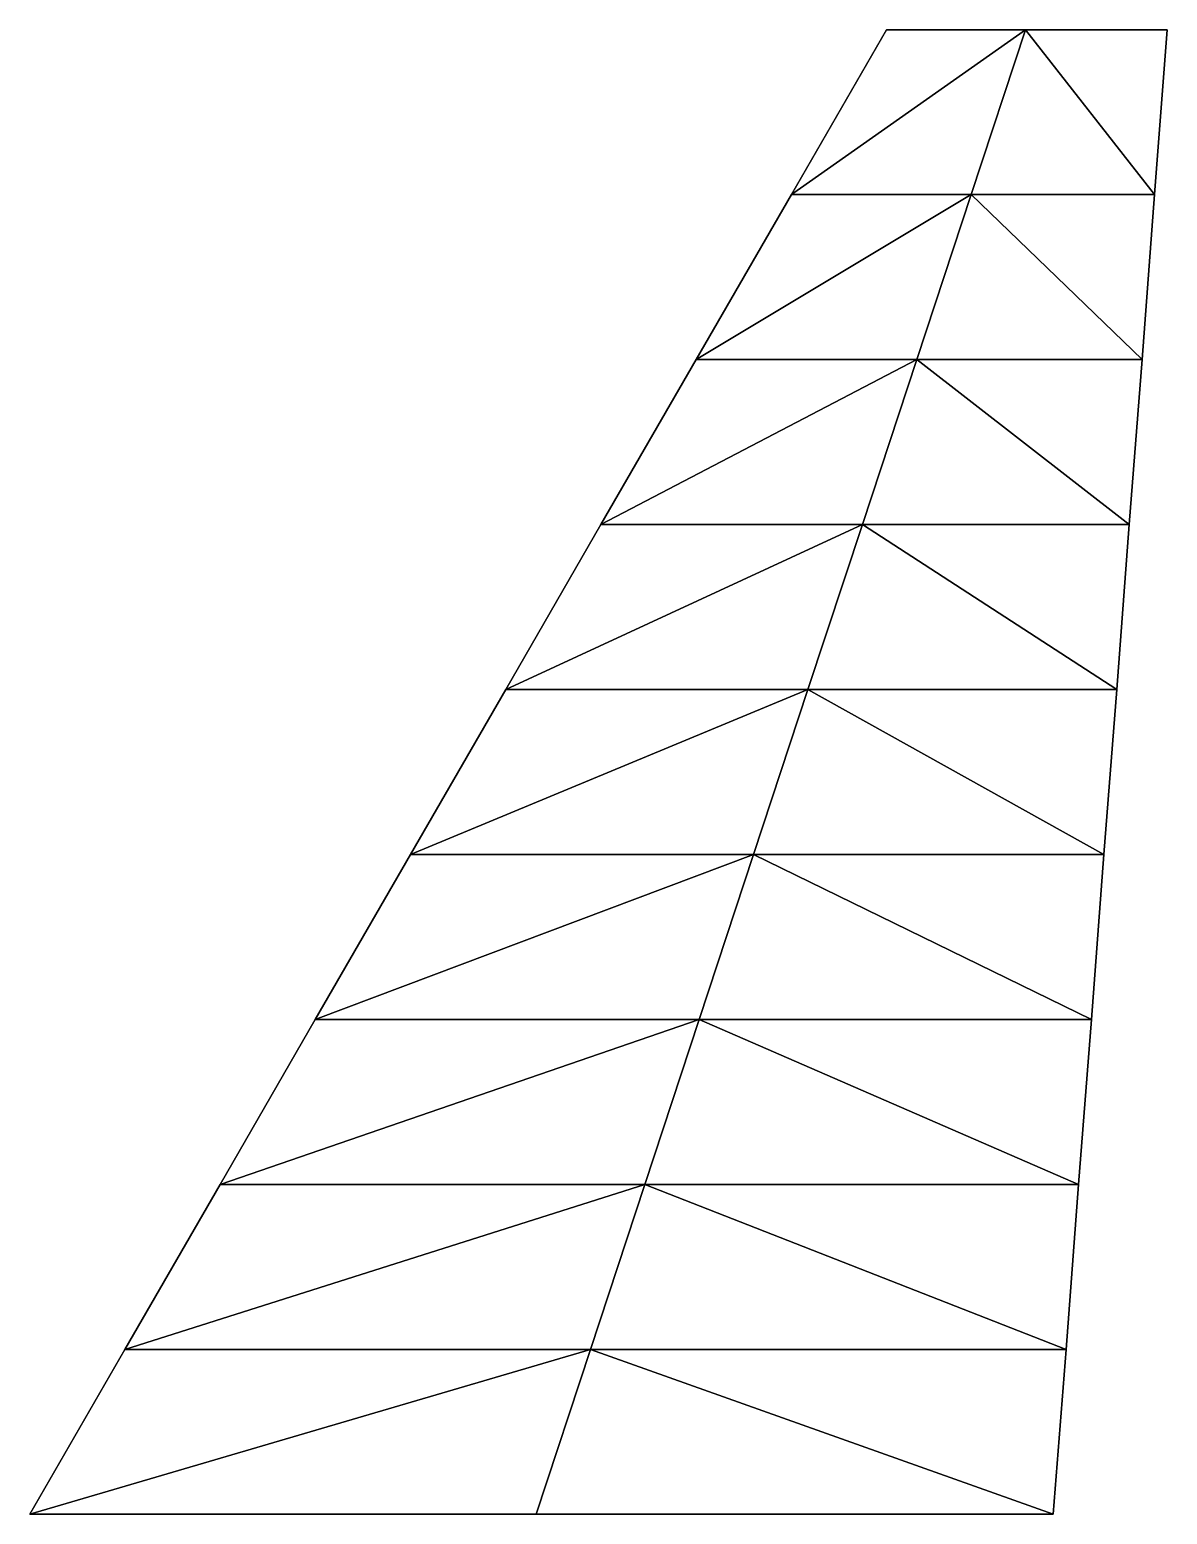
# Model space of a CAD drawing. Extents: x 0 to 32.6, y -11.9 to 11.9.
# Drawn here: x 11.092 to 13.315, y 3.697 to 6.597 of the extents above; entities that cross this region are included whole.
import ezdxf

# ---------------------------------------------------------------- set-up
doc = ezdxf.new("R2010")
doc.units = 0

msp = doc.modelspace()

# ---------------------------------------------------------------- linework, layer by layer
for points in [[(12.9318, 6.2753, -0.0314), (12.5807, 6.2753), (13.038, 6.5975, -0.0243)], [(13.038, 6.5975, -0.0243), (12.5807, 6.2753), (12.7668, 6.5975)], [(12.5807, 6.2753), (13.038, 6.5975, 0.0243), (12.7668, 6.5975)], [(12.5807, 6.2753), (12.9318, 6.2753, 0.0314), (13.038, 6.5975, 0.0243)], [(13.038, 6.5975, -0.0243), (12.7668, 6.5975), (13.038, 6.5975, -0.0121)], [(12.7668, 6.5975), (13.038, 6.5975, 0.0243), (13.038, 6.5975, 0.0121)], [(13.038, 6.5975, -0.0121), (12.7668, 6.5975), (13.038, 6.5975)], [(12.7668, 6.5975), (13.038, 6.5975, 0.0121), (13.038, 6.5975)], [(13.2904, 6.2753), (12.9318, 6.2753, -0.0314), (13.038, 6.5975, -0.0243)], [(12.9318, 6.2753, 0.0314), (13.2904, 6.2753), (13.038, 6.5975, 0.0243)], [(13.2904, 6.2753), (13.038, 6.5975, -0.0243), (13.3151, 6.5975)], [(13.038, 6.5975, 0.0243), (13.2904, 6.2753), (13.3151, 6.5975)], [(13.3151, 6.5975), (13.038, 6.5975, -0.0243), (13.038, 6.5975, -0.0121)], [(13.038, 6.5975, 0.0243), (13.3151, 6.5975), (13.038, 6.5975, 0.0121)], [(13.3151, 6.5975), (13.038, 6.5975, -0.0121), (13.038, 6.5975)], [(13.038, 6.5975, 0.0121), (13.3151, 6.5975), (13.038, 6.5975)], [(12.8256, 5.953, -0.0386), (12.3947, 5.953), (12.9318, 6.2753, -0.0314)], [(12.9318, 6.2753, -0.0314), (12.3947, 5.953), (12.5807, 6.2753)], [(12.3947, 5.953), (12.9318, 6.2753, 0.0314), (12.5807, 6.2753)], [(12.3947, 5.953), (12.8256, 5.953, 0.0386), (12.9318, 6.2753, 0.0314)], [(13.2657, 5.953), (12.8256, 5.953, -0.0386), (12.9318, 6.2753, -0.0314)], [(12.8256, 5.953, 0.0386), (13.2657, 5.953), (12.9318, 6.2753, 0.0314)], [(13.2657, 5.953), (12.9318, 6.2753, -0.0314), (13.2904, 6.2753)], [(12.9318, 6.2753, 0.0314), (13.2657, 5.953), (13.2904, 6.2753)], [(12.7193, 5.6308, -0.0457), (12.2086, 5.6308), (12.8256, 5.953, -0.0386)], [(12.8256, 5.953, -0.0386), (12.2086, 5.6308), (12.3947, 5.953)], [(12.2086, 5.6308), (12.8256, 5.953, 0.0386), (12.3947, 5.953)], [(12.2086, 5.6308), (12.7193, 5.6308, 0.0457), (12.8256, 5.953, 0.0386)], [(13.2409, 5.6308), (12.7193, 5.6308, -0.0457), (12.8256, 5.953, -0.0386)], [(12.7193, 5.6308, 0.0457), (13.2409, 5.6308), (12.8256, 5.953, 0.0386)], [(13.2409, 5.6308), (12.8256, 5.953, -0.0386), (13.2657, 5.953)], [(12.8256, 5.953, 0.0386), (13.2409, 5.6308), (13.2657, 5.953)], [(12.6131, 5.3086, -0.0529), (12.0226, 5.3086), (12.7193, 5.6308, -0.0457)], [(12.7193, 5.6308, -0.0457), (12.0226, 5.3086), (12.2086, 5.6308)], [(12.0226, 5.3086), (12.7193, 5.6308, 0.0457), (12.2086, 5.6308)], [(12.0226, 5.3086), (12.6131, 5.3086, 0.0529), (12.7193, 5.6308, 0.0457)], [(13.2162, 5.3086), (12.6131, 5.3086, -0.0529), (12.7193, 5.6308, -0.0457)], [(12.6131, 5.3086, 0.0529), (13.2162, 5.3086), (12.7193, 5.6308, 0.0457)], [(13.2162, 5.3086), (12.7193, 5.6308, -0.0457), (13.2409, 5.6308)], [(12.7193, 5.6308, 0.0457), (13.2162, 5.3086), (13.2409, 5.6308)], [(12.5068, 4.9864, -0.06), (11.8366, 4.9864), (12.6131, 5.3086, -0.0529)], [(12.6131, 5.3086, -0.0529), (11.8366, 4.9864), (12.0226, 5.3086)], [(11.8366, 4.9864), (12.6131, 5.3086, 0.0529), (12.0226, 5.3086)], [(11.8366, 4.9864), (12.5068, 4.9864, 0.06), (12.6131, 5.3086, 0.0529)], [(13.1914, 4.9864), (12.5068, 4.9864, -0.06), (12.6131, 5.3086, -0.0529)], [(12.5068, 4.9864, 0.06), (13.1914, 4.9864), (12.6131, 5.3086, 0.0529)], [(13.1914, 4.9864), (12.6131, 5.3086, -0.0529), (13.2162, 5.3086)], [(12.6131, 5.3086, 0.0529), (13.1914, 4.9864), (13.2162, 5.3086)], [(12.4006, 4.6641, -0.0671), (11.6505, 4.6641), (12.5068, 4.9864, -0.06)], [(12.5068, 4.9864, -0.06), (11.6505, 4.6641), (11.8366, 4.9864)], [(11.6505, 4.6641), (12.5068, 4.9864, 0.06), (11.8366, 4.9864)], [(11.6505, 4.6641), (12.4006, 4.6641, 0.0671), (12.5068, 4.9864, 0.06)], [(13.1667, 4.6641), (12.4006, 4.6641, -0.0671), (12.5068, 4.9864, -0.06)], [(12.4006, 4.6641, 0.0671), (13.1667, 4.6641), (12.5068, 4.9864, 0.06)], [(13.1667, 4.6641), (12.5068, 4.9864, -0.06), (13.1914, 4.9864)], [(12.5068, 4.9864, 0.06), (13.1667, 4.6641), (13.1914, 4.9864)], [(12.2943, 4.3419, -0.0743), (11.4645, 4.3419), (12.4006, 4.6641, -0.0671)], [(12.4006, 4.6641, -0.0671), (11.4645, 4.3419), (11.6505, 4.6641)], [(11.4645, 4.3419), (12.4006, 4.6641, 0.0671), (11.6505, 4.6641)], [(11.4645, 4.3419), (12.2943, 4.3419, 0.0743), (12.4006, 4.6641, 0.0671)], [(13.1419, 4.3419), (12.2943, 4.3419, -0.0743), (12.4006, 4.6641, -0.0671)], [(12.2943, 4.3419, 0.0743), (13.1419, 4.3419), (12.4006, 4.6641, 0.0671)], [(13.1419, 4.3419), (12.4006, 4.6641, -0.0671), (13.1667, 4.6641)], [(12.4006, 4.6641, 0.0671), (13.1419, 4.3419), (13.1667, 4.6641)], [(12.1881, 4.0197, -0.0814), (11.2785, 4.0197), (12.2943, 4.3419, -0.0743)], [(12.2943, 4.3419, -0.0743), (11.2785, 4.0197), (11.4645, 4.3419)], [(11.2785, 4.0197), (12.2943, 4.3419, 0.0743), (11.4645, 4.3419)], [(11.2785, 4.0197), (12.1881, 4.0197, 0.0814), (12.2943, 4.3419, 0.0743)], [(13.1172, 4.0197), (12.1881, 4.0197, -0.0814), (12.2943, 4.3419, -0.0743)], [(12.1881, 4.0197, 0.0814), (13.1172, 4.0197), (12.2943, 4.3419, 0.0743)], [(13.1172, 4.0197), (12.2943, 4.3419, -0.0743), (13.1419, 4.3419)], [(12.2943, 4.3419, 0.0743), (13.1172, 4.0197), (13.1419, 4.3419)], [(12.0818, 3.6975, -0.0886), (11.0924, 3.6975), (12.1881, 4.0197, -0.0814)], [(12.1881, 4.0197, -0.0814), (11.0924, 3.6975), (11.2785, 4.0197)], [(11.0924, 3.6975), (12.1881, 4.0197, 0.0814), (11.2785, 4.0197)], [(11.0924, 3.6975), (12.0818, 3.6975, 0.0886), (12.1881, 4.0197, 0.0814)], [(13.0924, 3.6975), (12.0818, 3.6975, -0.0886), (12.1881, 4.0197, -0.0814)], [(12.0818, 3.6975, 0.0886), (13.0924, 3.6975), (12.1881, 4.0197, 0.0814)], [(13.0924, 3.6975), (12.1881, 4.0197, -0.0814), (13.1172, 4.0197)], [(12.1881, 4.0197, 0.0814), (13.0924, 3.6975), (13.1172, 4.0197)], [(12.0818, 3.6975), (11.0924, 3.6975), (12.0818, 3.6975, -0.0443)], [(11.0924, 3.6975), (12.0818, 3.6975), (12.0818, 3.6975, 0.0443)], [(12.0818, 3.6975, -0.0443), (11.0924, 3.6975), (12.0818, 3.6975, -0.0886)], [(11.0924, 3.6975), (12.0818, 3.6975, 0.0443), (12.0818, 3.6975, 0.0886)], [(13.0924, 3.6975), (12.0818, 3.6975), (12.0818, 3.6975, -0.0443)], [(12.0818, 3.6975), (13.0924, 3.6975), (12.0818, 3.6975, 0.0443)], [(13.0924, 3.6975), (12.0818, 3.6975, -0.0443), (12.0818, 3.6975, -0.0886)], [(12.0818, 3.6975, 0.0443), (13.0924, 3.6975), (12.0818, 3.6975, 0.0886)]]:
    msp.add_3dface(points)

doc.saveas('drawing.dxf')
